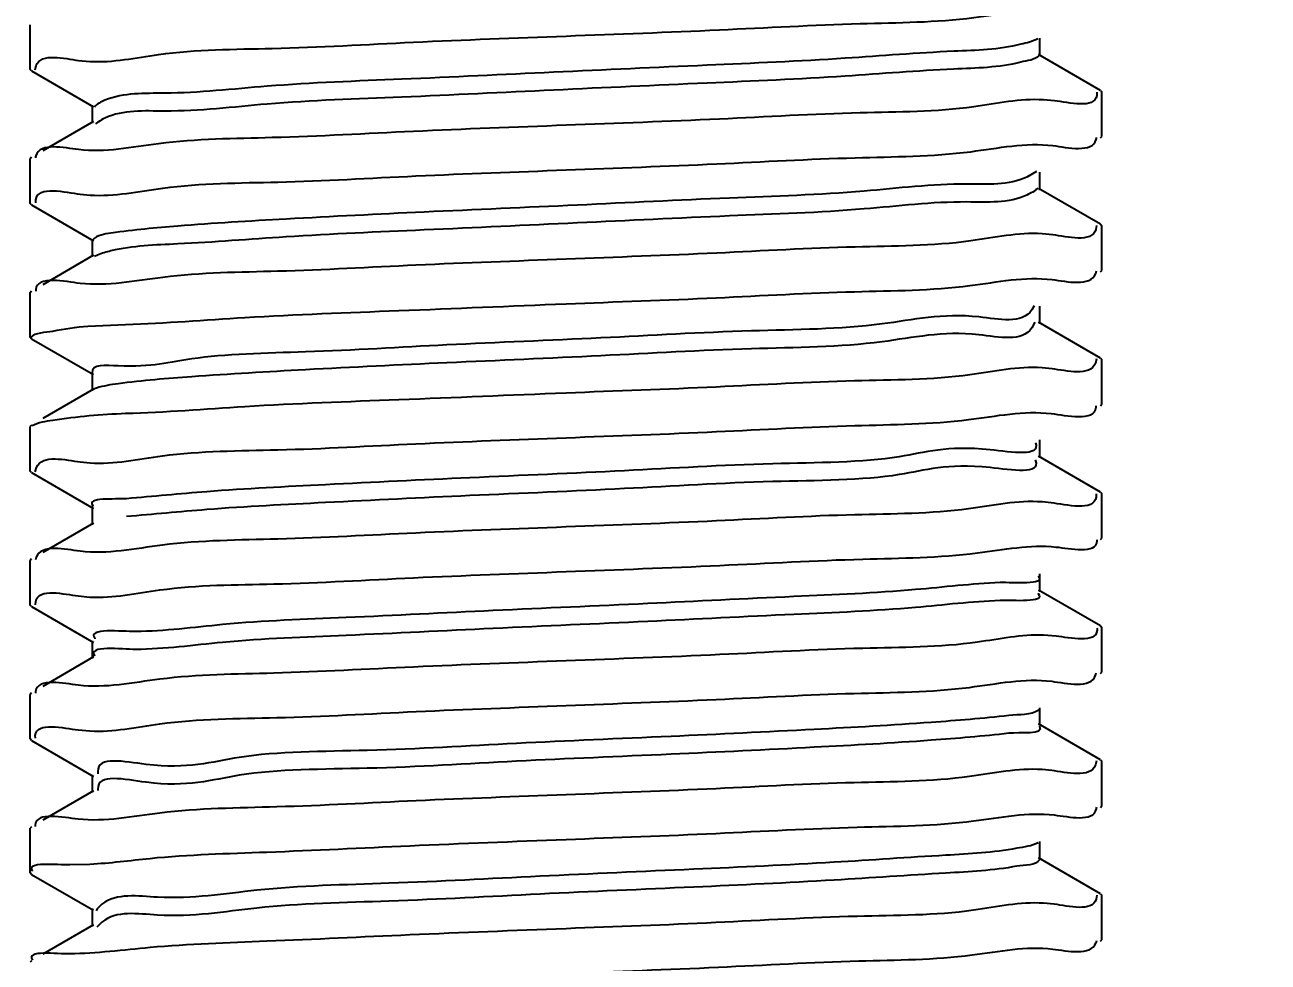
# Model space of a CAD drawing. Extents: x -452079 to 117456, y 3902 to 836955.
# Drawn here: x -256829 to -256736.4, y 691660.4 to 691730.2 of the extents above; entities that cross this region are included whole.
import ezdxf
from ezdxf import colors
from ezdxf.entities.mleader import LeaderData, LeaderLine
from ezdxf.math import Vec2, Vec3

# ---------------------------------------------------------------- set-up
doc = ezdxf.new("R2010")
doc.units = 0
doc.header["$LTSCALE"] = 1000
doc.header["$MEASUREMENT"] = 0
doc.linetypes.add('AUDIT_D_160901175043-111', pattern=[0])
doc.linetypes.add('AUDIT_D_160901175043-122', pattern=[0])
doc.layers.add('总说明', color=2, linetype='Continuous')
doc.styles.add('标题文字', font='txt.shx', dxfattribs={"bigfont": 'hztxt.shx'})

msp = doc.modelspace()

# ---------------------------------------------------------------- linework, layer by layer
at = {"layer": '总说明', "color": 133, "linetype": 'Continuous'}
for p, q in [((-256828.5739842237, 691726.9052518384), (-256828.5739842237, 691730.2285587211)), ((-256753.4195282099, 691727.9022439105), (-256753.4195282099, 691729.2315666574)), ((-256824.9803025344, 691727.5840448487), (-256824.1325262499, 691727.506641471)), ((-256748.9089856663, 691725.3527790663), (-256753.5261316181, 691728.0256366945)), ((-256828.4795766522, 691726.7960474436), (-256828.5739842237, 691726.9052680611)), ((-256828.4795766522, 691726.7960474436), (-256823.8625097958, 691724.1232356486)), ((-256828.2063913581, 691726.8761864324), (-256828.138128606, 691727.1938327245)), ((-256749.1891033159, 691725.2068923061), (-256749.1908950408, 691724.9760838292)), ((-256748.9089856663, 691725.3527790663), (-256748.8146191047, 691725.243621803)), ((-256748.8146191047, 691721.920291517), (-256748.8146191047, 691725.2435984007)), ((-256823.9690751185, 691724.2466063361), (-256823.9690751185, 691722.9172835901)), ((-256752.327815519, 691724.5725664088), (-256753.1584875726, 691724.6443298022)), ((-256823.8624717103, 691723.0406763732), (-256827.6416840193, 691720.8527720087)), ((-256823.5537760158, 691722.9842089062), (-256823.7110916239, 691722.8653619309)), ((-256823.5024101541, 691723.0182660503), (-256823.5537760158, 691722.9842089062)), ((-256748.9090266761, 691721.8110871223), (-256748.8146191047, 691721.9202587531)), ((-256828.4796176621, 691720.3678187459), (-256828.5739842237, 691720.2586542947)), ((-256828.5739842237, 691716.9353311976), (-256828.5739842237, 691720.2586380803)), ((-256753.6717965131, 691719.3110737886), (-256754.3859621373, 691718.8893594752)), ((-256753.4195282099, 691717.9323232697), (-256753.4195282099, 691719.2616460166)), ((-256824.8607230087, 691717.6255036482), (-256824.1291285356, 691717.5570139802)), ((-256748.9089856663, 691715.3828584255), (-256753.5261316181, 691718.0557160537)), ((-256828.4795766522, 691716.8261268028), (-256828.5739799378, 691716.9345966169)), ((-256828.4795766522, 691716.8261268028), (-256823.8625097958, 691714.1533150078)), ((-256828.1681610637, 691716.9690781889), (-256828.1651746419, 691717.1977353591)), ((-256752.4537276079, 691714.5905409559), (-256753.2575035405, 691714.6669188581)), ((-256749.1940504567, 691715.2901893781), (-256749.2447566738, 691714.9906013712)), ((-256748.9089856663, 691715.3828584255), (-256748.8146191047, 691715.2736449951)), ((-256748.8146191047, 691711.9503708772), (-256748.8146191047, 691715.2736777599)), ((-256823.9690751185, 691714.2766856962), (-256823.9690751185, 691712.9473629493)), ((-256823.8624717103, 691713.0707557333), (-256827.6416840193, 691710.8828513679)), ((-256823.5845962961, 691713.0812784574), (-256823.8078460501, 691712.976216755)), ((-256748.9090266761, 691711.8411664824), (-256748.8146226623, 691711.9497019035)), ((-256828.5739842237, 691706.9654105568), (-256828.5739842237, 691710.2887174395)), ((-256828.4796176621, 691710.3978981051), (-256828.5739799378, 691710.2879828588)), ((-256753.8505135899, 691709.3063411509), (-256754.0198510972, 691708.9985651775)), ((-256753.4195282099, 691707.9624026205), (-256753.4195282099, 691709.2917253758)), ((-256753.808438496, 691708.0887370101), (-256754.0198510972, 691707.6692424315)), ((-256748.9089856663, 691705.4129377856), (-256753.5261316181, 691708.0857954129)), ((-256824.2908886367, 691707.8025756191), (-256821.4801219192, 691707.926471661)), ((-256828.4795766522, 691706.856206162), (-256828.5739841585, 691706.9653078347)), ((-256828.4795766522, 691706.856206162), (-256823.8625097958, 691704.183394367)), ((-256749.1984743432, 691705.3500649744), (-256749.2821697977, 691705.0249600868)), ((-256748.9089856663, 691705.4129377856), (-256748.8146226623, 691705.3030881371)), ((-256748.8146191047, 691701.9804502364), (-256748.8146191047, 691705.3037571191)), ((-256752.5058072147, 691704.6156719505), (-256753.2586539363, 691704.688716909)), ((-256823.9690751185, 691704.3067650554), (-256823.9690751185, 691702.9774423001)), ((-256823.8624717103, 691703.1008350925), (-256827.6416840193, 691700.9129307271)), ((-256823.6440338058, 691703.183540403), (-256823.8610954949, 691703.0982218721)), ((-256748.9090266761, 691701.8712458416), (-256748.8146207345, 691701.9809052033)), ((-256828.4796176621, 691700.4279774643), (-256828.5739841585, 691700.3186940766)), ((-256828.5739842237, 691696.9954899243), (-256828.5739842237, 691700.3187967987)), ((-256753.4195282099, 691697.9924819797), (-256753.4195282099, 691699.321804735)), ((-256753.7645272122, 691697.8405563758), (-256753.7399462045, 691697.778448159)), ((-256748.9089856663, 691695.4430171532), (-256753.5261316181, 691698.1158747721)), ((-256828.4795766522, 691696.8862855212), (-256828.5739842237, 691696.995519465)), ((-256828.2031686132, 691696.9483996268), (-256828.1157776726, 691697.2778661224)), ((-256824.8620891844, 691697.6855333532), (-256824.129609519, 691697.6139127641)), ((-256828.4795766522, 691696.8862855212), (-256823.8625097958, 691694.2134737262)), ((-256749.2303043448, 691695.30291563), (-256749.235264079, 691695.0717276373)), ((-256748.9089856663, 691695.4430171532), (-256748.8146207345, 691695.3342914368)), ((-256748.8146191047, 691692.0105296039), (-256748.8146191047, 691695.3338364867)), ((-256823.9690751185, 691694.3368444146), (-256823.9690751185, 691693.0075216602)), ((-256752.5810815443, 691694.6386574415), (-256753.2604996034, 691694.7039153568)), ((-256823.8624717103, 691693.1309144517), (-256827.6416840193, 691690.9430100863)), ((-256748.9090266761, 691691.9013252008), (-256748.8146191047, 691692.0105580791)), ((-256828.4796176621, 691690.4580568328), (-256828.5739842237, 691690.3489057078)), ((-256828.5739842237, 691687.0255692835), (-256828.5739842237, 691690.3488761579)), ((-256753.4195282099, 691688.0225613388), (-256753.4195282099, 691689.3518840942)), ((-256825.0006975693, 691687.7024035613), (-256824.1322242648, 691687.6245808537)), ((-256748.9089856663, 691685.4730965124), (-256753.5261316181, 691688.1459541313)), ((-256828.4795766522, 691686.9163648888), (-256828.5739841939, 691687.025520133)), ((-256828.4795766522, 691686.9163648888), (-256823.8625097958, 691684.2435530854)), ((-256828.1937201538, 691687.038949146), (-256828.1727469278, 691687.3028711911)), ((-256748.9089856663, 691685.4730965124), (-256748.8146191047, 691685.363944321)), ((-256748.8146191047, 691682.0406089631), (-256748.8146191047, 691685.3639158384)), ((-256823.9690751185, 691684.3669237738), (-256823.9690751185, 691683.0376010278)), ((-256752.2158099071, 691684.7038268048), (-256753.1562878092, 691684.776722245)), ((-256823.8624717103, 691683.1609938109), (-256827.6416840193, 691680.9730894455)), ((-256748.9090266761, 691681.9314045693), (-256748.8146238563, 691682.0398351961)), ((-256828.4796176621, 691680.488136192), (-256828.5739841939, 691680.3789063749)), ((-256828.5739842237, 691677.0556486427), (-256828.5739842237, 691680.3789555171)), ((-256753.4195282099, 691678.0526407073), (-256753.4195282099, 691679.3819634534)), ((-256825.0190876213, 691677.7307121615), (-256824.1317342756, 691677.6568012546)), ((-256748.9089856663, 691675.5031758716), (-256753.5261316181, 691678.1760334905)), ((-256828.4795766522, 691676.946444248), (-256828.5739814987, 691677.0550616115)), ((-256828.4795766522, 691676.946444248), (-256823.8625097958, 691674.2736324446)), ((-256828.1951428254, 691677.1061523735), (-256828.2031772521, 691677.3119001911)), ((-256752.537026427, 691674.7029596606), (-256753.259071044, 691674.7743426693)), ((-256749.2172029385, 691675.4294464124), (-256749.2839859531, 691675.1197645554)), ((-256748.9089856663, 691675.5031758716), (-256748.8146238563, 691675.393221438)), ((-256748.8146191047, 691672.0706883232), (-256748.8146191047, 691675.3939951976)), ((-256823.9690751185, 691674.397003133), (-256823.9690751185, 691673.067680387)), ((-256823.8624717103, 691673.19107317), (-256827.6416840193, 691671.0031688047)), ((-256823.552619207, 691673.3117464959), (-256823.5473827695, 691673.2224326591)), ((-256748.9090266761, 691671.9614839285), (-256748.8146191047, 691672.0707100575)), ((-256828.5739842237, 691667.0857280019), (-256828.5739842237, 691670.4090348772)), ((-256828.4796176621, 691670.5182155521), (-256828.5739814987, 691670.4084478543)), ((-256753.4195282099, 691668.0827200665), (-256753.4195282099, 691669.4120428126)), ((-256825.6310575673, 691667.6991344449), (-256824.1347041831, 691667.744463089)), ((-256748.9089856663, 691665.5332552308), (-256753.5261316181, 691668.206112858)), ((-256828.4795766522, 691666.9765236072), (-256828.573982132, 691667.0862427811)), ((-256828.4795766522, 691666.9765236072), (-256823.8625097958, 691664.3037118037)), ((-256748.9089856663, 691665.5332552308), (-256748.8146191047, 691665.4240962995)), ((-256752.348966406, 691664.7509949171), (-256753.1581536469, 691664.825762042)), ((-256749.1856554833, 691665.4279778536), (-256749.2253257309, 691665.1377405972)), ((-256748.8146191047, 691662.1007676824), (-256748.8146191047, 691665.4240745568)), ((-256823.9690751185, 691664.4270824922), (-256823.9690751185, 691663.0977597461)), ((-256823.8624717103, 691663.2211525386), (-256827.6416840193, 691661.0332481648)), ((-256823.4845443529, 691663.1885146397), (-256823.6114256506, 691663.0363057499)), ((-256823.4485241261, 691663.22665241), (-256823.4845443529, 691663.1885146397)), ((-256748.9090266761, 691661.9915632877), (-256748.8146191047, 691662.100732158)), ((-256828.4796176621, 691660.5482949103), (-256828.573982132, 691660.439629024))]:
    msp.add_line(p, q, dxfattribs=at)
for points, start_tangent, end_tangent in [([(-256788.6943016642, 691729.3977320018), (-256777.2735195899, 691729.8586030436), (-256766.7943005779, 691730.320194617), (-256758.3423058366, 691730.7702664501), (-256752.327815519, 691731.2191801752)], (0.9992093668957703, 0.03975727741878216), (0.9936356016790449, -0.1126423147663559)), ([(-256824.1325262499, 691727.506641471), (-256819.0198449002, 691728.0268192255), (-256810.5594210916, 691728.4769295409), (-256800.0543178705, 691728.9393838729), (-256788.6943016642, 691729.3977320018)], (0.9983106773672908, -0.05810156154924698), (0.9992093668748148, 0.03975727794545304)), ([(-256754.8373691005, 691728.7801537394), (-256759.8331535657, 691728.2595856359), (-256767.9074888409, 691727.7390175239), (-256778.1991046214, 691727.2184493869), (-256789.6102184014, 691726.6978812824), (-256800.923633504, 691726.1773131454), (-256810.9325745192, 691725.6567450335), (-256818.5694112306, 691725.1361769299), (-256823.019540177, 691724.6156087836), (-256823.7988193178, 691724.106998074)], (-0.9692804899211893, -0.2459579879941685), (-0.6340755240866098, -0.7732711230572956)), ([(-256753.5780163829, 691729.1989735245), (-256754.8373691005, 691728.7801537394)], (-0.8680372607950976, -0.4964990572713546), (-0.9692804892397262, -0.2459579906797036)), ([(-256828.138128606, 691727.1938327245), (-256824.9803025344, 691727.5840448487)], (0.3521943989148732, 0.9359268696714457), (0.9924319407733205, -0.1227959402134313)), ([(-256754.8373691005, 691727.4508309924), (-256759.8331535657, 691726.9302628805), (-256767.9074888409, 691726.4096947779), (-256778.1991046214, 691725.8891266315), (-256789.6102184014, 691725.368558528), (-256800.923633504, 691724.84799039), (-256810.9325745192, 691724.3274222781), (-256818.5694112306, 691723.8068541755), (-256823.019540177, 691723.2862860375), (-256823.5024101541, 691723.0182660503)], (-0.9692804898954388, -0.245957988095647), (-0.8394310952803886, -0.5434661316736925)), ([(-256753.4703609136, 691727.9489234408), (-256754.8373691005, 691727.4508309924)], (-0.676376851568177, -0.7365557376483605), (-0.9692804885269237, -0.2459579934887422)), ([(-256753.1584875726, 691724.6443298022), (-256758.3423058366, 691724.1236526921), (-256766.7943005779, 691723.6735808599), (-256777.2735195899, 691723.2119892865), (-256788.6943016642, 691722.7511182363)], (-0.9982988500342571, 0.05830442539190443), (-0.9992093668897339, -0.03975727757049363)), ([(-256749.1908950408, 691724.9760838292), (-256752.327815519, 691724.5725664088)], (-0.1337094487471576, -0.9910205766358897), (-0.993635601551574, 0.112642315890795)), ([(-256788.6943016642, 691722.7511182363), (-256800.0543178705, 691722.2927701167), (-256810.5594210916, 691721.8303157744), (-256819.0198449002, 691721.3802054684), (-256824.9803025344, 691720.9374310906)], (-0.9992093669039728, -0.03975727721263071), (-0.9924319405999751, 0.1227959416144014)), ([(-256824.9803025344, 691720.9374310906), (-256828.1582780493, 691720.487947683), (-256828.1953703401, 691720.323846277)], (-0.9924319408572543, 0.1227959395350817), (-0.1528794252508002, -0.9882448488785485)), ([(-256788.6943016642, 691719.427811361), (-256777.4771750917, 691719.880231673), (-256767.163757454, 691720.3327473906), (-256758.5700487656, 691720.7864470409), (-256752.4537276079, 691721.2371547214)], (0.999209366908724, 0.03975727709322179), (0.9923662951552642, -0.1233253268384683)), ([(-256752.4537276079, 691721.2371547214), (-256749.2292772432, 691721.6912717075), (-256749.2013535903, 691721.8448696734)], (0.9923662947028118, -0.1233253304792333), (0.1148001513885922, 0.9933886073642864)), ([(-256824.1291285356, 691717.5570139802), (-256818.7083418102, 691718.0758515691), (-256810.1363864591, 691718.5270532911), (-256799.8646911432, 691718.9773285725), (-256788.6943016642, 691719.427811361)], (0.9976117995113017, -0.06907023581704522), (0.9992093669106216, 0.03975727704553153)), ([(-256828.1651746419, 691717.1977353591), (-256824.8607230087, 691717.6255036482)], (0.1271924837731926, 0.9918780530244664), (0.9931964749613571, -0.1164506853751167)), ([(-256754.3859621373, 691718.8893594752), (-256758.8580753219, 691718.3687913372), (-256766.512748686, 691717.8482232253), (-256776.533476177, 691717.3276551227), (-256787.8513703303, 691716.8070869847), (-256799.2591780176, 691716.2865188728), (-256809.5400551644, 691715.7659507358), (-256817.5973647379, 691715.2453826239), (-256822.5716525254, 691714.7248145203), (-256823.9148792637, 691714.2264395609)], (-0.9047120151783451, -0.4260236725722386), (-0.6798800478945504, -0.7333233396496419)), ([(-256754.3859621373, 691717.5600367208), (-256758.8580753219, 691717.0394685828), (-256766.512748686, 691716.5189004793), (-256776.533476177, 691715.9983323674), (-256787.8513703303, 691715.4777642303), (-256799.2591780176, 691714.9571961268), (-256809.5400551644, 691714.4366279804), (-256817.5973647379, 691713.9160598769), (-256822.5716525254, 691713.3954917734), (-256823.5845962961, 691713.0812784574)], (-0.9047120151291204, -0.4260236726767732), (-0.9271867673975677, -0.3745993838260402)), ([(-256753.5830712983, 691718.0686022426), (-256754.3859621373, 691717.5600367208)], (-0.6401650648584246, -0.7682373915234854), (-0.904712015023479, -0.4260236729011151)), ([(-256753.2575035405, 691714.6669188581), (-256758.5700487656, 691714.1398332837), (-256767.163757454, 691713.6861336335), (-256777.4771750917, 691713.2336179075), (-256788.6943016642, 691712.7811976039)], (-0.9978885339794269, 0.06494977869392704), (-0.9992093668869173, -0.03975727764128435)), ([(-256749.2447566738, 691714.9906013712), (-256752.4537276079, 691714.5905409559)], (-0.303651857207137, -0.952783054852812), (-0.9923662953173025, 0.1233253255345891)), ([(-256788.6943016642, 691712.7811976039), (-256799.8646911432, 691712.3307148154), (-256810.1363864591, 691711.880439534), (-256818.7083418102, 691711.429237811), (-256824.8607230087, 691710.9788898817)], (-0.9992093668996355, -0.03975727732164144), (-0.9931964747350573, 0.1164506873052064)), ([(-256752.5058072147, 691711.2622857076), (-256749.2666728192, 691711.7112282087), (-256749.2137360976, 691711.9014566542)], (0.9921660457590367, -0.1249261287436584), (0.1940983029178905, 0.9809820838345596)), ([(-256824.8607230087, 691710.9788898817), (-256828.1690359575, 691710.5150353723), (-256828.172465443, 691710.4039528026)], (-0.9931964747152742, 0.1164506874739348), (0.01970851962210201, -0.999805768264169)), ([(-256788.6943016642, 691709.4578907212), (-256777.5095630431, 691709.9089683137), (-256767.2121384212, 691710.3605408511), (-256758.6289875799, 691710.8129523165), (-256752.5058072147, 691711.2622857076)], (0.9992093668959162, 0.03975727741511419), (0.992166045457648, -0.1249261311372952)), ([(-256754.0198510972, 691708.9985651775), (-256757.9571746805, 691708.477997074), (-256765.1731553537, 691707.9574289276), (-256774.8980814436, 691707.436860825), (-256786.0946179398, 691706.9162927131), (-256797.5684565746, 691706.3957245752), (-256808.0957099696, 691705.8751564716), (-256816.553460711, 691705.3545883336), (-256822.0395404467, 691704.8340202217), (-256823.9687618979, 691704.3134521191), (-256823.9679269188, 691704.3069823637)], (-0.5644319536005784, -0.8254795998415919), (0.1859398966755449, -0.9825611201468781)), ([(-256821.4801219192, 691707.926471661), (-256812.6035302275, 691708.437731485), (-256801.1391416446, 691708.9543156131), (-256788.6943016642, 691709.4578907212)], (0.9995369747336325, 0.03042755560898898), (0.9992093668864627, 0.03975727765270826)), ([(-256828.5470117007, 691706.9431029978), (-256826.909720627, 691707.4254383539)], (0.63557500921403, 0.7720391231424648), (0.9810539500086229, 0.1937347340372361)), ([(-256826.909720627, 691707.4254383539), (-256824.2908886367, 691707.8025756191)], (0.9810539516811185, 0.1937347255678796), (0.99627770451295, 0.08620171396444097)), ([(-256754.0198510972, 691707.6692424315), (-256757.9571746805, 691707.1486743196), (-256765.1731553537, 691706.6281061816), (-256774.8980814436, 691706.1075380697), (-256786.0946179398, 691705.5869699662), (-256797.5684565746, 691705.0664018282), (-256808.0957099696, 691704.5458337163), (-256816.553460711, 691704.0252655792), (-256822.0395404467, 691703.5046974673), (-256823.6440338058, 691703.183540403)], (-0.5644319538248845, -0.8254795996882197), (-0.9534516229889717, -0.3015460207326505)), ([(-256753.2586539363, 691704.688716909), (-256758.6289875799, 691704.1663385584), (-256767.2121384212, 691703.7139270931), (-256777.5095630431, 691703.2623545557), (-256788.6943016642, 691702.8112769631)], (-0.9977150987275103, 0.06756168863456896), (-0.9992093668807354, -0.03975727779665237)), ([(-256749.2821697977, 691705.0249600868), (-256752.5058072147, 691704.6156719505)], (-0.3826289253737693, -0.9239021081626098), (-0.9921660456331517, 0.1249261297434401)), ([(-256788.6943016642, 691702.8112769631), (-256801.1391416446, 691702.3077018467), (-256812.6035302275, 691701.7911177279), (-256821.4801219192, 691701.2798579029)], (-0.9992093668864627, -0.03975727765270826), (-0.9995369747336325, -0.03042755560898898)), ([(-256752.5810815443, 691701.2852711986), (-256749.2314848502, 691701.7508205), (-256749.2267161043, 691701.8676638474)], (0.9930883103644697, -0.1173695353038549), (-0.01127450974581298, 0.9999364406951032)), ([(-256821.4801219192, 691701.2798579029), (-256826.909720627, 691700.7788245875), (-256828.4479720381, 691700.367956916)], (-0.9995369747012605, -0.03042755667240033), (-0.8845785788978732, -0.4663911853316048)), ([(-256788.6943016642, 691699.4879700803), (-256777.4830288657, 691699.9401476869), (-256767.1927246594, 691700.3915372455), (-256758.7327425511, 691700.836762231), (-256752.5810815443, 691701.2852711986)], (0.9992093668926074, 0.03975727749827358), (0.9930883104291177, -0.1173695347568551)), ([(-256824.129609519, 691697.6139127641), (-256818.7410609623, 691698.1340317634), (-256810.1535900564, 691698.5864000266), (-256799.8739784223, 691699.0371023511), (-256788.6943016642, 691699.4879700803)], (0.9976130291340768, -0.06905247353956), (0.9992093669084332, 0.03975727710053198)), ([(-256753.7399462045, 691699.1077709143), (-256757.1326913566, 691698.5872027763), (-256763.89203933, 691698.0666346644), (-256773.2969862999, 691697.5460665264), (-256784.3443287493, 691697.0254984229), (-256795.8556725972, 691696.504930311), (-256806.6031298333, 691695.984362174), (-256815.4402944458, 691695.463794062), (-256821.424526851, 691694.943225924)], (0.3284393649279869, -0.9445250571402014), (-0.9963387340094293, -0.08549343315417816)), ([(-256753.7438745548, 691699.1187805618), (-256753.7399462045, 691699.1077709143)], (0.3434972023240511, -0.9391536998785396), (0.3284386948553008, -0.9445252901440737)), ([(-256828.1157776726, 691697.2778661224), (-256824.8620891844, 691697.6855333532)], (0.3909184555886768, 0.9204253153190453), (0.99216172208544, -0.1249604626610127)), ([(-256753.7399462045, 691697.778448159), (-256757.1326913566, 691697.257880021), (-256763.89203933, 691696.73731191), (-256773.2969862999, 691696.216743772), (-256784.3443287493, 691695.6961756685), (-256795.8556725972, 691695.1756075566), (-256806.6031298333, 691694.6550394186), (-256815.4402944458, 691694.1344713067), (-256821.424526851, 691693.6139031696)], (0.3284393649279869, -0.9445250571402014), (-0.9963387340094293, -0.08549343315417816)), ([(-256821.424526851, 691694.943225924), (-256823.9175030452, 691694.4226578205), (-256823.9003366058, 691694.40202975)], (-0.9963387342915481, -0.0854934298663722), (0.6881040776767176, -0.7256120025775994)), ([(-256749.235264079, 691695.0717276373), (-256752.5810815443, 691694.6386574415)], (-0.133855938813376, -0.9910008010311544), (-0.9930883102527999, 0.1173695362487168)), ([(-256753.2604996034, 691694.7039153568), (-256758.7327425511, 691694.1901484655), (-256767.1927246594, 691693.744923479), (-256777.4830288657, 691693.2935339297), (-256788.6943016642, 691692.8413563232)], (-0.9973262714371921, 0.07307741307126588), (-0.9992093669040034, -0.03975727721186377)), ([(-256788.6943016642, 691692.8413563232), (-256799.8739784223, 691692.390488593), (-256810.1535900564, 691691.9397862694), (-256818.7410609623, 691691.4874180063), (-256824.8620891844, 691691.0389195961)], (-0.9992093668804503, -0.03975727780381934), (-0.9921617222341707, 0.1249604614801198)), ([(-256824.8620891844, 691691.0389195961), (-256828.1342687489, 691690.5847266336), (-256828.1871543632, 691690.398221816)], (-0.9921617221409463, 0.1249604622203027), (-0.2004379605268346, -0.9797063968250097)), ([(-256788.6943016642, 691689.5180494395), (-256777.2362844304, 691689.9804670188), (-256766.5985038628, 691690.4498520839), (-256758.0694391777, 691690.9074270382), (-256752.2158099071, 691691.3504405619)], (0.9992093668964941, 0.03975727740059443), (0.9942568727008381, -0.107019956490132)), ([(-256752.2158099071, 691691.3504405619), (-256749.1658908812, 691691.7997678063), (-256749.1678257448, 691691.8840142983)], (0.9942568725877736, -0.1070199575405444), (-0.06674033004293678, 0.9977703785670128)), ([(-256824.1322242648, 691687.6245808537), (-256818.9258356945, 691688.1528842264), (-256810.4468778701, 691688.6025955781), (-256800.0407426947, 691689.0602647859), (-256788.6943016642, 691689.5180494395)], (0.9982747344217358, -0.05871588043462445), (0.9992093669064012, 0.0397572771516002)), ([(-256756.3866751933, 691688.6964085122), (-256762.6725856003, 691688.1758403658), (-256771.7341713303, 691687.6552722632), (-256782.6048542925, 691687.1347041168), (-256794.1250843027, 691686.6141360133), (-256805.0660254949, 691686.0935679014), (-256814.2606333953, 691685.5729997644), (-256820.728140754, 691685.0524316599)], (-0.9991654015369066, -0.04084728107955791), (-0.9999667200544424, -0.008158356670350081)), ([(-256753.5446483859, 691689.214065496), (-256756.3866751933, 691688.6964085122)], (0.614374128010211, -0.7890148482960843), (-0.9991654014193471, -0.04084728395518097)), ([(-256828.1727469278, 691687.3028711911), (-256825.0006975693, 691687.7024035613)], (0.2125676904086646, 0.9771463436938841), (0.9929455758474127, -0.1185710057520396)), ([(-256753.5578911019, 691687.9006875391), (-256753.546943364, 691687.8876538613), (-256756.3866751933, 691687.3670857578)], (0.6609776832663696, -0.7504055584974186), (-0.9991654016136557, -0.04084727920219792)), ([(-256756.3866751933, 691687.3670857578), (-256762.6725856003, 691686.8465176198), (-256771.7341713303, 691686.3259495079), (-256782.6048542925, 691685.8053813708), (-256794.1250843027, 691685.2848132589), (-256805.0660254949, 691684.7642451554), (-256814.2606333953, 691684.2436770174), (-256820.728140754, 691683.7231089055)], (-0.9991654015369066, -0.04084728107955791), (-0.9999667200544424, -0.008158356670350081)), ([(-256820.728140754, 691685.0524316599), (-256823.7786737618, 691684.5318635145), (-256823.7690739923, 691684.5187840807)], (-0.9999667200458703, -0.008158357721017535), (0.6047283482173401, -0.7964318080428027)), ([(-256749.1757394348, 691685.3146625675), (-256749.1658908812, 691685.1531540399), (-256752.2158099071, 691684.7038268048)], (0.135215713240163, -0.990816184210247), (-0.9942568724015922, 0.1070199592702417)), ([(-256820.728140754, 691683.7231089055), (-256823.7854492863, 691683.2123922837)], (-0.9999667200446987, -0.008158357864634576), (0.5550752948087738, -0.831800106451636)), ([(-256753.1562878092, 691684.776722245), (-256758.0694391777, 691684.2608132801), (-256766.5985038628, 691683.8032383175), (-256777.2362844304, 691683.3338532617), (-256788.6943016642, 691682.8714356824)], (-0.9989446136725062, 0.04593102235621749), (-0.999209366896075, -0.03975727741112396)), ([(-256788.6943016642, 691682.8714356824), (-256800.0407426947, 691682.4136510195), (-256810.4468778701, 691681.9559818116), (-256818.9258356945, 691681.5062704693), (-256825.0006975693, 691681.0557898042)], (-0.9992093669098988, -0.0397572770636945), (-0.992945575857521, 0.11857100566739)), ([(-256825.0006975693, 691681.0557898042), (-256828.1828234301, 691680.6013808922), (-256828.1938251027, 691680.4784983314)], (-0.9929455756858524, 0.1185710071049883), (-0.0337041689924793, -0.9994318531008138)), ([(-256788.6943016642, 691679.5481287987), (-256777.5220634298, 691679.9986882258), (-256767.2424127509, 691680.4493496084), (-256758.6622969837, 691680.9011745836), (-256752.537026427, 691681.3495734186)], (0.9992093668768506, 0.03975727789428492), (0.9921534086213688, -0.1250264522451125)), ([(-256752.537026427, 691681.3495734186), (-256749.2724879098, 691681.7999301256), (-256749.2288972878, 691681.9830650046)], (0.9921534087965115, -0.1250264508552592), (0.1594381633375274, 0.9872079173464707)), ([(-256824.1317342756, 691677.6568012546), (-256818.9304198337, 691678.1826838945), (-256810.2272629508, 691678.6430785191), (-256799.853049734, 691679.0981285229), (-256788.6943016642, 691679.5481287987)], (0.9985108669267542, -0.05455317249419907), (0.9992093668815355, 0.0397572777765442)), ([(-256755.7209808373, 691678.8056142061), (-256761.5178259567, 691678.2850461026), (-256770.2135218785, 691677.7644779562), (-256780.8805191659, 691677.2439098536), (-256792.3809942392, 691676.7233417156), (-256803.4882185211, 691676.2027736121), (-256813.0174104137, 691675.6822055002), (-256819.9521134713, 691675.1616373622), (-256823.552619207, 691674.6410692503), (-256823.5363052239, 691674.4686006905)], (-0.9938239363394239, -0.1109683899081755), (0.1632215457613764, -0.9865894419662452)), ([(-256753.4925114171, 691679.2097239719), (-256755.7209808373, 691678.8056142061)], (-0.8241613565800804, -0.5663550638248781), (-0.9938239364538618, -0.1109683888832781)), ([(-256828.2031772521, 691677.3119001911), (-256825.0190876213, 691677.7307121615)], (0.07400751687061083, 0.997257683573632), (0.9939199580122347, -0.1101050274281693)), ([(-256755.7209808373, 691677.4762914601), (-256761.5178259567, 691676.9557233482), (-256770.2135218785, 691676.4351552102), (-256780.8805191659, 691675.9145871067), (-256792.3809942392, 691675.3940189603), (-256803.4882185211, 691674.8734508568), (-256813.0174104137, 691674.3528827449), (-256819.9521134713, 691673.8323146078), (-256823.552619207, 691673.3117464959)], (-0.9938239363496787, -0.110968389816334), (0.01433124577521985, -0.9998973024238691)), ([(-256753.4573940703, 691678.0199137732), (-256753.4413223875, 691677.9968595627), (-256755.7209808373, 691677.4762914601)], (0.6539014836084279, -0.7565797048128485), (-0.9938239358437497, -0.1109683943473923)), ([(-256753.259071044, 691674.7743426693), (-256758.6622969837, 691674.2545608171), (-256767.2424127509, 691673.8027358503), (-256777.5220634298, 691673.3520744677), (-256788.6943016642, 691672.9015150416)], (-0.9974716251365844, 0.07106586414996716), (-0.9992093668954577, -0.03975727742663834)), ([(-256749.2839859531, 691675.1197645554), (-256752.537026427, 691674.7029596606)], (-0.3404179382910149, -0.9402742298338793), (-0.9921534085603678, 0.1250264527291882)), ([(-256788.6943016642, 691672.9015150416), (-256799.853049734, 691672.4515147657), (-256810.2272629508, 691671.9964647527), (-256818.9304198337, 691671.5360701374), (-256825.0190876213, 691671.0840984128)], (-0.9992093669102013, -0.03975727705609208), (-0.9939199577332571, 0.1101050299465034)), ([(-256752.348966406, 691671.3976086752), (-256749.2096292575, 691671.8471694422), (-256749.1898116109, 691671.9846576425)], (0.9926990617957727, -0.1206174643647948), (0.08225221696985423, 0.9966115455901281)), ([(-256825.0190876213, 691671.0840984128), (-256828.205135546, 691670.6250133394), (-256828.2030356129, 691670.5369494642)], (-0.9939199575979292, 0.1101050311681119), (0.06757878968078133, -0.997713940558756)), ([(-256788.6943016642, 691669.5782081579), (-256777.5349282504, 691670.0282343897), (-256767.0230159734, 691670.4898060263), (-256758.3512599555, 691670.9501934714), (-256752.348966406, 691671.3976086752)], (0.9992093668844403, 0.03975727770353898), (0.9926990613460268, -0.1206174680662689)), ([(-256824.1347041831, 691667.744463089), (-256819.661256756, 691668.1674063337), (-256810.9703822521, 691668.6377731647), (-256800.3299845488, 691669.1084051646), (-256788.6943016642, 691669.5782081579)], (0.9989261886195047, 0.04633000852697694), (0.9992093669080666, 0.03975727710974097)), ([(-256753.5457503975, 691669.3262808967), (-256755.1372633849, 691668.9148199084)], (-0.8862473401742811, -0.4632123185257623), (-0.98252640597165, -0.1861232429559309)), ([(-256755.1372633849, 691668.9148199084), (-256760.4306313352, 691668.3942518049), (-256768.7388185759, 691667.8736837014), (-256779.1756103275, 691667.353115555), (-256790.6277384975, 691666.8325474515), (-256801.8736315158, 691666.3119793051), (-256811.7137163722, 691665.7914112025), (-256819.0983743419, 691665.270843099), (-256823.2399013446, 691664.7502749526), (-256823.6789523562, 691664.2627041974)], (-0.9825264059995537, -0.1861232428086304), (-0.4929567374989318, -0.870053823021547)), ([(-256828.4038606224, 691667.2227411001), (-256828.4094774419, 691667.2299037903), (-256825.6310575673, 691667.6991344449)], (-0.6258156563543981, 0.7799710021928469), (0.9998749046329083, 0.01581692401614755)), ([(-256755.1372633849, 691667.5854971615), (-256760.4306313352, 691667.0649290505), (-256768.7388185759, 691666.544360946), (-256779.1756103275, 691666.0237927997), (-256790.6277384975, 691665.5032246971), (-256801.8736315158, 691664.9826565591), (-256811.7137163722, 691664.4620884565), (-256819.0983743419, 691663.9415203446), (-256823.2399013446, 691663.4209522066), (-256823.4485241261, 691663.22665241)], (-0.9825264059556194, -0.1861232430405556), (-0.6945498296946946, -0.719444601113297)), ([(-256753.4302164626, 691668.0885540686), (-256755.1372633849, 691667.5854971615)], (-0.4791054878380109, -0.8777573306577973), (-0.9825264064963637, -0.186123240186019)), ([(-256753.1581536469, 691664.825762042), (-256758.3512599555, 691664.303579705), (-256767.0230159734, 691663.8431922683), (-256777.5349282504, 691663.3816206326), (-256788.6943016642, 691662.9315944008)], (-0.9980526408414997, 0.06237728840939218), (-0.9992093669029634, -0.03975727723799971)), ([(-256749.2253257309, 691665.1377405972), (-256752.348966406, 691664.7509949171)], (-0.2778943781558642, -0.9606116356724842), (-0.9926990610685904, 0.1206174703496101)), ([(-256788.6943016642, 691662.9315944008), (-256800.3299845488, 691662.4617914065), (-256810.9703822521, 691661.9911594066), (-256819.661256756, 691661.5207925766), (-256825.6310575673, 691661.0525206878)], (-0.9992093669049861, -0.039757277187167), (-0.999874904585604, -0.01581692700652181)), ([(-256752.4637051386, 691661.4166802439), (-256749.2505071585, 691661.8659478306), (-256749.1926357237, 691662.0551291705)], (0.9923387802168399, -0.1235465308203944), (0.2187060394837573, 0.9757907912525765)), ([(-256825.6310575673, 691661.0525206878), (-256828.4167572458, 691660.5931321682)], (-0.9998749046263014, -0.01581692443381279), (0.5806972002143929, -0.8141196236814129)), ([(-256788.6943016642, 691659.6082875171), (-256777.3506385193, 691660.0659569317), (-256766.8975449515, 691660.5258396912), (-256758.4609634777, 691660.9735628377), (-256752.4637051386, 691661.4166802439)], (0.9992093668882275, 0.03975727760835476), (0.9923387802015349, -0.1235465309433255))]:
    msp.add_spline(points, degree=3, dxfattribs=dict(at, start_tangent=start_tangent, end_tangent=end_tangent))

# ---------------------------------------------------------------- leaders
at = {"layer": '总说明', "color": 4, "linetype": 'AUDIT_D_160901175043-122'}
ml = msp.add_multileader_mtext('Standard', dxfattribs=at)
ml.set_content('{\\W0.9;加长型后扩底锚栓}', color=4, style='标题文字')
ml.set_leader_properties(linetype='AUDIT_D_160901175043-111')
ml.build(insert=Vec2(0, 0))
ml.multileader.update_dxf_attribs({"dogleg_length": 0.36, "arrow_head_size": 98.468352})
ctx = ml.context
ctx.base_point, ctx.char_height, ctx.arrow_head_size, ctx.landing_gap_size, ctx.plane_origin = Vec3(-256136.5384646205, 691418.2582442072), 246.17088, 98.468352, 39.87968256000001, Vec3(-256850.0634799053, 692227.9494489665)
notes = []
notes.append((ctx, [(0, (1, 1, 0), (-256213.7450251014, 691418.2582442072), (1, 0), 77.20656048092404, [(0, [(-256787.3974740797, 692332.7160901885)], 0, [])])]))
ctx.mtext.insert, ctx.mtext.width, ctx.mtext.flow_direction = Vec3(-256096.6587820605, 691565.9607722071), 1375.025151370708, 5
for ctx, leaders in notes:
    for number, flags, end, landing, length, lines in leaders:
        leader = LeaderData()
        leader.index, (leader.has_last_leader_line, leader.has_dogleg_vector, leader.attachment_direction) = number, flags
        leader.last_leader_point, leader.dogleg_vector, leader.dogleg_length = Vec3(end), Vec3(landing), length
        for number, points, colour, breaks in lines:
            line = LeaderLine()
            line.index, line.vertices, line.color, line.breaks = number, Vec3.list(points), colors.encode_raw_color(colour), breaks
            leader.lines.append(line)
        ctx.leaders.append(leader)

doc.saveas('drawing.dxf')
